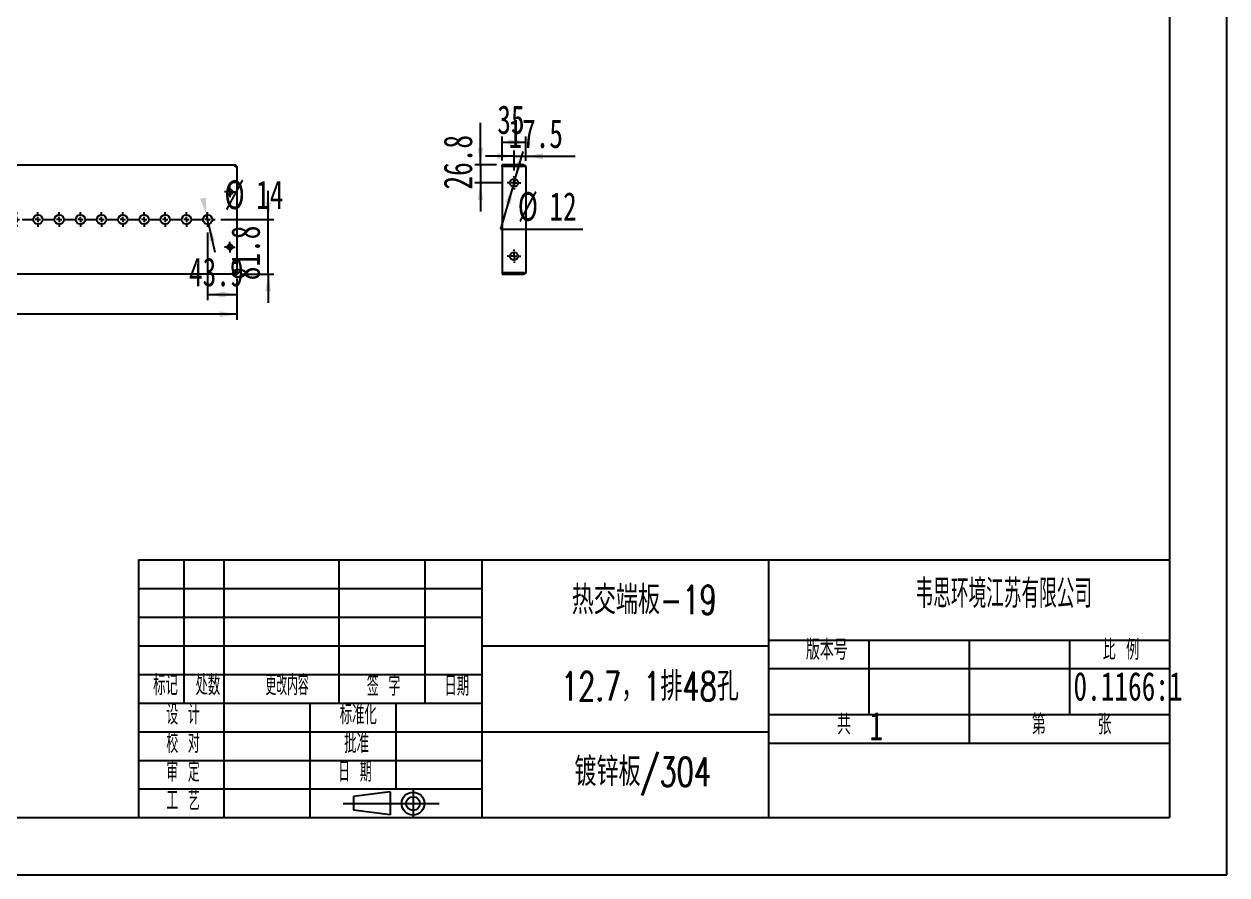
# Model space of a CAD drawing. Extents: x 0 to 3602, y 0 to 2547.
# Drawn here: x 1801 to 3602, y 0 to 1274 of the extents above; entities that cross this region are included whole.
import ezdxf

# ---------------------------------------------------------------- set-up
doc = ezdxf.new("R2010")
doc.units = 0
doc.header["$LTSCALE"] = 8.576335
doc.layers.get('0').update_dxf_attribs({"linetype": 'CONTINUOUS'})
for name, color, linetype in [('粗实线', 7, 'CONTINUOUS'), ('细实线', 7, 'CONTINUOUS'), ('轮廓线层', 7, 'CONTINUOUS')]:
    doc.layers.add(name, color=color, linetype=linetype)
doc.styles.add('SLDTEXTSTYLE0', font='TXT', dxfattribs={"width": 0.7, "bigfont": 'bigfont'})
doc.styles.add('SLDTEXTSTYLE1', font='TXT', dxfattribs={"width": 0.56, "bigfont": 'bigfont'})
doc.styles.add('SLDTEXTSTYLE2', font='TXT', dxfattribs={"width": 0.49, "bigfont": 'bigfont'})
doc.styles.add('SLDTEXTSTYLE3', font='TXT', dxfattribs={"width": 0.54, "bigfont": 'bigfont'})
doc.styles.add('SLDTEXTSTYLE4', font='TXT', dxfattribs={"width": 0.63, "bigfont": 'bigfont'})
doc.styles.add('SLDTEXTSTYLE5', font='TXT', dxfattribs={"width": 0.586667, "bigfont": 'bigfont'})
doc.styles.add('SLDTEXTSTYLE6', font='TXT', dxfattribs={"width": 0.7})
doc.dimstyles.new('SLDDIMSTYLE0', dxfattribs={"dimtxt": 42.881675, "dimasz": 25.729005, "dimexe": 0, "dimexo": 0.0625, "dimgap": 10.720419, "dimtad": 2, "dimdec": 1, "dimrnd": 1e-09, "dimzin": 12, "dimtxsty": 'SLDTEXTSTYLE6', "dimsah": 1, "dimcen": 0.09, "dimazin": 3, "dimtfac": 1, "dimtdec": 1, "dimtofl": 0, "dimtmove": 0, "dimatfit": 3, "dimtolj": 1, "dimtzin": 12})
doc.dimstyles.new('SLDDIMSTYLE1', dxfattribs={"dimtxt": 42.881675, "dimasz": 25.729005, "dimexe": 0, "dimexo": 0.0625, "dimgap": 10.720419, "dimtad": 2, "dimdec": 1, "dimrnd": 1e-09, "dimzin": 12, "dimtxsty": 'SLDTEXTSTYLE6', "dimsah": 1, "dimcen": 0.09, "dimazin": 3, "dimtfac": 1, "dimtdec": 1, "dimtmove": 0, "dimatfit": 3, "dimtolj": 1, "dimtzin": 12})
doc.dimstyles.new('SLDDIMSTYLE2', dxfattribs={"dimtxt": 42.881675, "dimasz": 25.729005, "dimexe": 0, "dimexo": 0.0625, "dimgap": 10.720419, "dimtad": 0, "dimtih": 1, "dimtoh": 1, "dimdec": 1, "dimrnd": 1e-09, "dimzin": 12, "dimtxsty": 'SLDTEXTSTYLE6', "dimsah": 1, "dimcen": 0, "dimazin": 3, "dimtfac": 1, "dimtdec": 1, "dimtmove": 0, "dimatfit": 3, "dimtolj": 1, "dimtzin": 12})

# ---------------------------------------------------------------- blocks, each defined once
blk = doc.blocks.new('块6')
at = {"color": 7, "linetype": 'CONTINUOUS'}
for p, q in [((1091.4, 1331.5), (1022.8, 1323)), ((1091.4, 1331.5), (1091.4, 1288.7)), ((1022.8, 1323), (1022.8, 1297.2)), ((1091.4, 1288.7), (1022.8, 1297.2))]:
    blk.add_line(p, q, dxfattribs=at)
at = {"layer": '轮廓线层', "color": 7}
for p, q in [((1134, 1335.2), (1134, 1284.5)), ((1003.3, 1309.8), (1182.8, 1309.8))]:
    blk.add_line(p, q, dxfattribs=at)
for radius in [21.4, 12.9]:
    blk.add_circle((1134, 1309.8), radius, dxfattribs=at)
blk = doc.blocks.new('_D')
at = {"layer": '细实线'}
for p, q in [((556.2, 892.6), (556.2, 830.7)), ((2120.2, 892.6), (2120.2, 830.7)), ((2120.2, 839.2), (556.2, 839.2))]:
    blk.add_line(p, q, dxfattribs=at)
for points in [[(556.2, 839.2), (582, 835), (582, 843.5)], [(2120.2, 839.2), (2094.5, 843.5), (2094.5, 835)]]:
    blk.add_solid(points, dxfattribs=at)
at = {"layer": '细实线', "insert": (1288.3, 894.5), "char_height": 42.88, "attachment_point": 1, "style": 'SLDTEXTSTYLE6'}
blk.add_mtext('1564', dxfattribs=at)
blk = doc.blocks.new('_D_2')
at = {"layer": '细实线'}
for p, q in [((2076.3, 961.4), (2076.3, 860.1)), ((2120.2, 892.6), (2120.2, 860.1)), ((2076.3, 868.7), (2120.2, 868.7))]:
    blk.add_line(p, q, dxfattribs=at)
for points in [[(2076.3, 868.7), (2102.1, 864.4), (2102.1, 873)], [(2120.2, 868.7), (2094.5, 873), (2094.5, 864.4)]]:
    blk.add_solid(points, dxfattribs=at)
at = {"layer": '细实线', "insert": (2048.4, 924), "char_height": 42.88, "attachment_point": 1, "style": 'SLDTEXTSTYLE6'}
blk.add_mtext('43.9', dxfattribs=at)
blk = doc.blocks.new('_D_3')
at = {"layer": '细实线'}
for p, q in [((2166.9, 981), (2166.9, 1023.9)), ((2095.9, 981), (2175.5, 981)), ((2166.9, 899.2), (2166.9, 981)), ((2126.8, 899.2), (2175.5, 899.2)), ((2166.9, 899.2), (2166.9, 856.4))]:
    blk.add_line(p, q, dxfattribs=at)
for points in [[(2166.9, 981), (2171.2, 1006.7), (2162.6, 1006.7)], [(2166.9, 899.2), (2162.6, 873.5), (2171.2, 873.5)]]:
    blk.add_solid(points, dxfattribs=at)
at = {"layer": '细实线', "insert": (2111.6, 890.2), "char_height": 42.88, "attachment_point": 1, "rotation": 90, "style": 'SLDTEXTSTYLE6'}
blk.add_mtext('81.8', dxfattribs=at)
blk = doc.blocks.new('_D_4')
at = {"layer": '细实线'}
for p, q in [((2074.8, 987.8), (2075.6, 984.2)), ((2077.8, 974.2), (2074.8, 987.8)), ((2077.8, 974.2), (2087, 932.3))]:
    blk.add_line(p, q, dxfattribs=at)
for points in [[(2074.8, 987.8), (2073.5, 1013.9), (2065.1, 1012)], [(2077.8, 974.2), (2079.2, 948.1), (2087.5, 950)]]:
    blk.add_solid(points, dxfattribs=at)
at = {"layer": '细实线', "char_height": 42.88, "attachment_point": 1, "style": 'SLDTEXTSTYLE6'}
for s, insert in [('%%c', (2101.4, 1039.5)), ('14', (2148.8, 1039.5))]:
    blk.add_mtext(s, dxfattribs=dict(at, insert=insert))
blk = doc.blocks.new('SW_CENTERMARKSYMBOL_0')
at = {"layer": '细实线', "color": 0}
for p, q in [((-1468.5, 0), (-1471.5, 0)), ((-1460.5, 0), (-1464.5, 0)), ((-1460.5, 8), (-1460.5, 11)), ((-1460.5, 0), (-1460.5, 4)), ((-1460.5, 0), (-1460.5, -4)), ((-1460.5, 0), (-1456.5, 0)), ((-1452.5, 0), (-1436.75, 0)), ((-1428.75, 0), (-1432.75, 0)), ((-1428.75, 8), (-1428.75, 11)), ((-1428.75, 0), (-1428.75, 4)), ((-1428.75, 0), (-1428.75, -4)), ((-1428.75, 0), (-1424.75, 0)), ((-1420.75, 0), (-1405, 0)), ((-1397, 0), (-1401, 0)), ((-1397, 8), (-1397, 11)), ((-1397, 0), (-1397, 4)), ((-1397, 0), (-1397, -4)), ((-1397, 0), (-1393, 0)), ((-1389, 0), (-1373.25, 0)), ((-1365.25, 0), (-1369.25, 0)), ((-1365.25, 8), (-1365.25, 11)), ((-1365.25, 0), (-1365.25, 4)), ((-1365.25, 0), (-1365.25, -4)), ((-1365.25, 0), (-1361.25, 0)), ((-1357.25, 0), (-1341.5, 0)), ((-1333.5, 0), (-1337.5, 0)), ((-1333.5, 8), (-1333.5, 11)), ((-1333.5, 0), (-1333.5, 4)), ((-1333.5, 0), (-1333.5, -4)), ((-1333.5, 0), (-1329.5, 0)), ((-1325.5, 0), (-1309.75, 0)), ((-1301.75, 0), (-1305.75, 0)), ((-1301.75, 8), (-1301.75, 11)), ((-1301.75, 0), (-1301.75, 4)), ((-1301.75, 0), (-1301.75, -4)), ((-1301.75, 0), (-1297.75, 0)), ((-1293.75, 0), (-1278, 0)), ((-1270, 0), (-1274, 0)), ((-1270, 8), (-1270, 11)), ((-1270, 0), (-1270, 4)), ((-1270, 0), (-1270, -4)), ((-1270, 0), (-1266, 0)), ((-1262, 0), (-1246.25, 0)), ((-1238.25, 0), (-1242.25, 0)), ((-1238.25, 8), (-1238.25, 11)), ((-1238.25, 0), (-1238.25, 4)), ((-1238.25, 0), (-1238.25, -4)), ((-1238.25, 0), (-1234.25, 0)), ((-1230.25, 0), (-1214.5, 0)), ((-1206.5, 0), (-1210.5, 0)), ((-1206.5, 8), (-1206.5, 11)), ((-1206.5, 0), (-1206.5, 4)), ((-1206.5, 0), (-1206.5, -4)), ((-1206.5, 0), (-1202.5, 0)), ((-1198.5, 0), (-1182.75, 0)), ((-1174.75, 0), (-1178.75, 0)), ((-1174.75, 8), (-1174.75, 11)), ((-1174.75, 0), (-1174.75, 4)), ((-1174.75, 0), (-1174.75, -4)), ((-1174.75, 0), (-1170.75, 0)), ((-1166.75, 0), (-1151, 0)), ((-1143, 0), (-1147, 0)), ((-1143, 8), (-1143, 11)), ((-1143, 0), (-1143, 4)), ((-1143, 0), (-1143, -4)), ((-1143, 0), (-1139, 0)), ((-1135, 0), (-1119.25, 0)), ((-1111.25, 0), (-1115.25, 0)), ((-1111.25, 8), (-1111.25, 11)), ((-1111.25, 0), (-1111.25, 4)), ((-1111.25, 0), (-1111.25, -4)), ((-1111.25, 0), (-1107.25, 0)), ((-1103.25, 0), (-1087.5, 0)), ((-1079.5, 0), (-1083.5, 0)), ((-1079.5, 8), (-1079.5, 11)), ((-1079.5, 0), (-1079.5, 4)), ((-1079.5, 0), (-1079.5, -4)), ((-1079.5, 0), (-1075.5, 0)), ((-1071.5, 0), (-1055.75, 0)), ((-1047.75, 0), (-1051.75, 0)), ((-1047.75, 8), (-1047.75, 11)), ((-1047.75, 0), (-1047.75, 4)), ((-1047.75, 0), (-1047.75, -4)), ((-1047.75, 0), (-1043.75, 0)), ((-1039.75, 0), (-1024, 0)), ((-1016, 0), (-1020, 0)), ((-1016, 8), (-1016, 11)), ((-1016, 0), (-1016, 4)), ((-1016, 0), (-1016, -4)), ((-1016, 0), (-1012, 0)), ((-1008, 0), (-992.25, 0)), ((-984.25, 0), (-988.25, 0)), ((-984.25, 8), (-984.25, 11)), ((-984.25, 0), (-984.25, 4)), ((-984.25, 0), (-984.25, -4)), ((-984.25, 0), (-980.25, 0)), ((-976.25, 0), (-960.5, 0)), ((-952.5, 0), (-956.5, 0)), ((-952.5, 8), (-952.5, 11)), ((-952.5, 0), (-952.5, 4)), ((-952.5, 0), (-952.5, -4)), ((-952.5, 0), (-948.5, 0)), ((-944.5, 0), (-928.75, 0)), ((-920.75, 0), (-924.75, 0)), ((-920.75, 8), (-920.75, 11)), ((-920.75, 0), (-920.75, 4)), ((-920.75, 0), (-920.75, -4)), ((-920.75, 0), (-916.75, 0)), ((-912.75, 0), (-897, 0)), ((-889, 0), (-893, 0)), ((-889, 8), (-889, 11)), ((-889, 0), (-889, 4)), ((-889, 0), (-889, -4)), ((-889, 0), (-885, 0)), ((-881, 0), (-865.25, 0)), ((-857.25, 0), (-861.25, 0)), ((-857.25, 8), (-857.25, 11)), ((-857.25, 0), (-857.25, 4)), ((-857.25, 0), (-857.25, -4)), ((-857.25, 0), (-853.25, 0)), ((-849.25, 0), (-833.5, 0)), ((-825.5, 0), (-829.5, 0)), ((-825.5, 8), (-825.5, 11)), ((-825.5, 0), (-825.5, 4)), ((-825.5, 0), (-825.5, -4)), ((-825.5, 0), (-821.5, 0)), ((-817.5, 0), (-801.75, 0)), ((-793.75, 0), (-797.75, 0)), ((-793.75, 8), (-793.75, 11)), ((-793.75, 0), (-793.75, 4)), ((-793.75, 0), (-793.75, -4)), ((-793.75, 0), (-789.75, 0)), ((-785.75, 0), (-770, 0)), ((-762, 0), (-766, 0)), ((-762, 8), (-762, 11)), ((-762, 0), (-762, 4)), ((-762, 0), (-762, -4)), ((-762, 0), (-758, 0)), ((-754, 0), (-738.25, 0)), ((-730.25, 0), (-734.25, 0)), ((-730.25, 8), (-730.25, 11)), ((-730.25, 0), (-730.25, 4)), ((-730.25, 0), (-730.25, -4)), ((-730.25, 0), (-726.25, 0)), ((-722.25, 0), (-706.5, 0)), ((-698.5, 0), (-702.5, 0)), ((-698.5, 8), (-698.5, 11)), ((-698.5, 0), (-698.5, 4)), ((-698.5, 0), (-698.5, -4)), ((-698.5, 0), (-694.5, 0)), ((-690.5, 0), (-674.75, 0)), ((-666.75, 0), (-670.75, 0)), ((-666.75, 8), (-666.75, 11)), ((-666.75, 0), (-666.75, 4)), ((-666.75, 0), (-666.75, -4)), ((-666.75, 0), (-662.75, 0)), ((-658.75, 0), (-643, 0)), ((-635, 0), (-639, 0)), ((-635, 8), (-635, 11)), ((-635, 0), (-635, 4)), ((-635, 0), (-635, -4)), ((-635, 0), (-631, 0)), ((-627, 0), (-611.25, 0)), ((-603.25, 0), (-607.25, 0)), ((-603.25, 8), (-603.25, 11)), ((-603.25, 0), (-603.25, 4)), ((-603.25, 0), (-603.25, -4)), ((-603.25, 0), (-599.25, 0)), ((-595.25, 0), (-579.5, 0)), ((-571.5, 0), (-575.5, 0)), ((-571.5, 8), (-571.5, 11)), ((-571.5, 0), (-571.5, 4)), ((-571.5, 0), (-571.5, -4)), ((-571.5, 0), (-567.5, 0)), ((-563.5, 0), (-547.75, 0)), ((-539.75, 0), (-543.75, 0)), ((-539.75, 8), (-539.75, 11)), ((-539.75, 0), (-539.75, 4)), ((-539.75, 0), (-539.75, -4)), ((-539.75, 0), (-535.75, 0)), ((-531.75, 0), (-516, 0)), ((-508, 0), (-512, 0)), ((-508, 8), (-508, 11)), ((-508, 0), (-508, 4)), ((-508, 0), (-508, -4)), ((-508, 0), (-504, 0)), ((-500, 0), (-484.25, 0)), ((-476.25, 0), (-480.25, 0)), ((-476.25, 8), (-476.25, 11)), ((-476.25, 0), (-476.25, 4)), ((-476.25, 0), (-476.25, -4)), ((-476.25, 0), (-472.25, 0)), ((-468.25, 0), (-452.5, 0)), ((-444.5, 0), (-448.5, 0)), ((-444.5, 8), (-444.5, 11)), ((-444.5, 0), (-444.5, 4)), ((-444.5, 0), (-444.5, -4)), ((-444.5, 0), (-440.5, 0)), ((-436.5, 0), (-420.75, 0)), ((-412.75, 0), (-416.75, 0)), ((-412.75, 8), (-412.75, 11)), ((-412.75, 0), (-412.75, 4)), ((-412.75, 0), (-412.75, -4)), ((-412.75, 0), (-408.75, 0)), ((-404.75, 0), (-389, 0)), ((-381, 0), (-385, 0)), ((-381, 8), (-381, 11)), ((-381, 0), (-381, 4)), ((-381, 0), (-381, -4)), ((-381, 0), (-377, 0)), ((-373, 0), (-357.25, 0)), ((-349.25, 0), (-353.25, 0)), ((-349.25, 8), (-349.25, 11)), ((-349.25, 0), (-349.25, 4)), ((-349.25, 0), (-349.25, -4)), ((-349.25, 0), (-345.25, 0)), ((-341.25, 0), (-325.5, 0)), ((-317.5, 0), (-321.5, 0)), ((-317.5, 8), (-317.5, 11)), ((-317.5, 0), (-317.5, 4)), ((-317.5, 0), (-317.5, -4)), ((-317.5, 0), (-313.5, 0)), ((-309.5, 0), (-293.75, 0)), ((-285.75, 0), (-289.75, 0)), ((-285.75, 8), (-285.75, 11)), ((-285.75, 0), (-285.75, 4)), ((-285.75, 0), (-285.75, -4)), ((-285.75, 0), (-281.75, 0)), ((-277.75, 0), (-262, 0)), ((-254, 0), (-258, 0)), ((-254, 8), (-254, 11)), ((-254, 0), (-254, 4)), ((-254, 0), (-254, -4)), ((-254, 0), (-250, 0)), ((-246, 0), (-230.25, 0)), ((-222.25, 0), (-226.25, 0)), ((-222.25, 8), (-222.25, 11)), ((-222.25, 0), (-222.25, 4)), ((-222.25, 0), (-222.25, -4)), ((-222.25, 0), (-218.25, 0)), ((-214.25, 0), (-198.5, 0)), ((-190.5, 0), (-194.5, 0)), ((-190.5, 8), (-190.5, 11)), ((-190.5, 0), (-190.5, 4)), ((-190.5, 0), (-190.5, -4)), ((-190.5, 0), (-186.5, 0)), ((-182.5, 0), (-166.75, 0)), ((-158.75, 0), (-162.75, 0)), ((-158.75, 8), (-158.75, 11)), ((-158.75, 0), (-158.75, 4)), ((-158.75, 0), (-158.75, -4)), ((-158.75, 0), (-154.75, 0)), ((-150.75, 0), (-135, 0)), ((-127, 0), (-131, 0)), ((-127, 8), (-127, 11)), ((-127, 0), (-127, 4)), ((-127, 0), (-127, -4)), ((-127, 0), (-123, 0)), ((-119, 0), (-103.25, 0)), ((-95.25, 0), (-99.25, 0)), ((-95.25, 8), (-95.25, 11)), ((-95.25, 0), (-95.25, 4)), ((-95.25, 0), (-95.25, -4)), ((-95.25, 0), (-91.25, 0)), ((-87.25, 0), (-71.5, 0)), ((-63.5, 0), (-67.5, 0)), ((-63.5, 8), (-63.5, 11)), ((-63.5, 0), (-63.5, 4)), ((-63.5, 0), (-63.5, -4)), ((-63.5, 0), (-59.5, 0)), ((-55.5, 0), (-39.75, 0)), ((-31.75, 0), (-35.75, 0)), ((-31.75, 8), (-31.75, 11)), ((-31.75, 0), (-31.75, 4)), ((-31.75, 0), (-31.75, -4)), ((-31.75, 0), (-27.75, 0)), ((-23.75, 0), (-8, 0)), ((0, 0), (-4, 0)), ((0, 8), (0, 11)), ((0, 0), (0, 4)), ((0, 0), (0, -4)), ((0, 0), (4, 0)), ((8, 0), (23.75, 0)), ((31.75, 0), (27.75, 0)), ((31.75, 8), (31.75, 11)), ((31.75, 0), (31.75, 4)), ((31.75, 0), (31.75, -4)), ((31.75, 0), (35.75, 0)), ((39.75, 0), (42.75, 0)), ((-1460.5, -8), (-1460.5, -11)), ((-1428.75, -8), (-1428.75, -11)), ((-1397, -8), (-1397, -11)), ((-1365.25, -8), (-1365.25, -11)), ((-1333.5, -8), (-1333.5, -11)), ((-1301.75, -8), (-1301.75, -11)), ((-1270, -8), (-1270, -11)), ((-1238.25, -8), (-1238.25, -11)), ((-1206.5, -8), (-1206.5, -11)), ((-1174.75, -8), (-1174.75, -11)), ((-1143, -8), (-1143, -11)), ((-1111.25, -8), (-1111.25, -11)), ((-1079.5, -8), (-1079.5, -11)), ((-1047.75, -8), (-1047.75, -11)), ((-1016, -8), (-1016, -11)), ((-984.25, -8), (-984.25, -11)), ((-952.5, -8), (-952.5, -11)), ((-920.75, -8), (-920.75, -11)), ((-889, -8), (-889, -11)), ((-857.25, -8), (-857.25, -11)), ((-825.5, -8), (-825.5, -11)), ((-793.75, -8), (-793.75, -11)), ((-762, -8), (-762, -11)), ((-730.25, -8), (-730.25, -11)), ((-698.5, -8), (-698.5, -11)), ((-666.75, -8), (-666.75, -11)), ((-635, -8), (-635, -11)), ((-603.25, -8), (-603.25, -11)), ((-571.5, -8), (-571.5, -11)), ((-539.75, -8), (-539.75, -11)), ((-508, -8), (-508, -11)), ((-476.25, -8), (-476.25, -11)), ((-444.5, -8), (-444.5, -11)), ((-412.75, -8), (-412.75, -11)), ((-381, -8), (-381, -11)), ((-349.25, -8), (-349.25, -11)), ((-317.5, -8), (-317.5, -11)), ((-285.75, -8), (-285.75, -11)), ((-254, -8), (-254, -11)), ((-222.25, -8), (-222.25, -11)), ((-190.5, -8), (-190.5, -11)), ((-158.75, -8), (-158.75, -11)), ((-127, -8), (-127, -11)), ((-95.25, -8), (-95.25, -11)), ((-63.5, -8), (-63.5, -11)), ((-31.75, -8), (-31.75, -11)), ((0, -8), (0, -11)), ((31.75, -8), (31.75, -11))]:
    blk.add_line(p, q, dxfattribs=at)
blk = doc.blocks.new('SW_CENTERMARKSYMBOL_2')
at = {"layer": '细实线', "color": 0}
for p, q in [((-4, 0), (-8, 0)), ((0, 0), (-4, 0)), ((0, 4), (0, 8)), ((0, 0), (0, 4)), ((0, 0), (0, -4)), ((0, 0), (4, 0)), ((4, 0), (8, 0)), ((0, -4), (0, -8))]:
    blk.add_line(p, q, dxfattribs=at)
blk = doc.blocks.new('SW_CENTERMARKSYMBOL_3')
at = {"layer": '细实线', "color": 0}
for p, q in [((-4, 0), (-8, 0)), ((0, 0), (-4, 0)), ((0, 4), (0, 8)), ((0, 0), (0, 4)), ((0, 0), (0, -4)), ((0, 0), (4, 0)), ((4, 0), (8, 0)), ((0, -4), (0, -8))]:
    blk.add_line(p, q, dxfattribs=at)
blk = doc.blocks.new('_D_9')
at = {"layer": '细实线'}
for p, q in [((2517.4, 1069.4), (2517.4, 1105.3)), ((2552.4, 1068.7), (2552.4, 1105.3)), ((2517.4, 1096.7), (2552.4, 1096.7))]:
    blk.add_line(p, q, dxfattribs=at)
for points in [[(2517.4, 1096.7), (2543.1, 1092.5), (2543.1, 1101)], [(2552.4, 1096.7), (2526.7, 1101), (2526.7, 1092.5)]]:
    blk.add_solid(points, dxfattribs=at)
at = {"layer": '细实线', "insert": (2509.9, 1152), "char_height": 42.88, "attachment_point": 1, "style": 'SLDTEXTSTYLE6'}
blk.add_mtext('35', dxfattribs=at)
blk = doc.blocks.new('_D_10')
at = {"layer": '细实线'}
for p, q in [((2534.9, 1054.5), (2534.9, 1084.4)), ((2552.4, 1068.7), (2552.4, 1084.4)), ((2534.9, 1075.8), (2492, 1075.8)), ((2534.9, 1075.8), (2552.4, 1075.8)), ((2552.4, 1075.8), (2626.3, 1075.8))]:
    blk.add_line(p, q, dxfattribs=at)
for points in [[(2534.9, 1075.8), (2509.2, 1080.1), (2509.2, 1071.5)], [(2552.4, 1075.8), (2578.1, 1071.5), (2578.1, 1080.1)]]:
    blk.add_solid(points, dxfattribs=at)
at = {"layer": '细实线', "insert": (2526.5, 1131.1), "char_height": 42.88, "attachment_point": 1, "style": 'SLDTEXTSTYLE6'}
blk.add_mtext('17.5', dxfattribs=at)
blk = doc.blocks.new('_D_11')
at = {"layer": '细实线'}
for p, q in [((2484.7, 1062.7), (2484.7, 1125.7)), ((2508.8, 1062.7), (2476.1, 1062.7)), ((2484.7, 1062.7), (2484.7, 1035.9)), ((2516.3, 1035.9), (2476.1, 1035.9)), ((2484.7, 1035.9), (2484.7, 993.1))]:
    blk.add_line(p, q, dxfattribs=at)
for points in [[(2484.7, 1062.7), (2489, 1088.5), (2480.4, 1088.5)], [(2484.7, 1035.9), (2480.4, 1010.2), (2489, 1010.2)]]:
    blk.add_solid(points, dxfattribs=at)
at = {"layer": '细实线', "insert": (2429.4, 1025.9), "char_height": 42.88, "attachment_point": 1, "rotation": 90, "style": 'SLDTEXTSTYLE6'}
blk.add_mtext('26.8', dxfattribs=at)
blk = doc.blocks.new('_D_12')
at = {"layer": '细实线'}
for p, q in [((2536.6, 1041.7), (2548.5, 1082.9)), ((2533.2, 1030.2), (2514.8, 966.7)), ((2536.6, 1041.7), (2533.2, 1030.2)), ((2514.8, 966.7), (2637.8, 966.7))]:
    blk.add_line(p, q, dxfattribs=at)
for points in [[(2536.6, 1041.7), (2547.8, 1065.2), (2539.6, 1067.6)], [(2533.2, 1030.2), (2521.9, 1006.7), (2530.2, 1004.3)]]:
    blk.add_solid(points, dxfattribs=at)
at = {"layer": '细实线', "char_height": 42.88, "attachment_point": 1, "style": 'SLDTEXTSTYLE6'}
for s, insert in [('%%c', (2540.5, 1022)), ('12', (2587.9, 1022))]:
    blk.add_mtext(s, dxfattribs=dict(at, insert=insert))
blk = doc.blocks.new('SW_CENTERMARKSYMBOL_5')
at = {"layer": '细实线', "color": 0}
for p, q in [((-8, 0), (-10, 0)), ((0, 0), (-4, 0)), ((0, 8), (0, 10)), ((0, 0), (0, 4)), ((0, 0), (0, -4)), ((0, 0), (4, 0)), ((8, 0), (10, 0)), ((0, -8), (0, -10))]:
    blk.add_line(p, q, dxfattribs=at)
blk = doc.blocks.new('SW_CENTERMARKSYMBOL_6')
at = {"layer": '细实线', "color": 0}
for p, q in [((-8, 0), (-10, 0)), ((0, 0), (-4, 0)), ((0, 8), (0, 10)), ((0, 0), (0, 4)), ((0, 0), (0, -4)), ((0, 0), (4, 0)), ((8, 0), (10, 0)), ((0, -8), (0, -10))]:
    blk.add_line(p, q, dxfattribs=at)

msp = doc.modelspace()

# ---------------------------------------------------------------- linework, layer by layer
at = {"color": 7, "linetype": 'CONTINUOUS'}
for p, q in [((558.2, 1062.75), (2118.26, 1062.75)), ((2118.26, 1060.85), (2118.26, 1062.75)), ((2517.38, 1060.85), (2517.38, 1062.75)), ((2549.72, 1062.75), (2517.38, 1062.75)), ((2549.72, 1060.85), (2549.72, 1062.75)), ((2118.33, 1060.77), (2120.23, 1060.77)), ((2120.23, 1060.77), (2120.23, 901.22)), ((2549.72, 1060.85), (2517.38, 1060.85)), ((2517.38, 1060.77), (2517.38, 901.22)), ((2517.38, 1060.77), (2549.72, 1060.77)), ((2552.38, 1060.09), (2552.38, 901.91)), ((2118.26, 901.15), (2118.26, 899.25)), ((2118.33, 901.22), (2120.23, 901.22)), ((2549.72, 901.22), (2517.38, 901.22)), ((2517.38, 901.15), (2549.72, 901.15)), ((2517.38, 901.15), (2517.38, 899.25)), ((2549.72, 901.15), (2549.72, 899.25)), ((2118.26, 899.25), (558.2, 899.25)), ((2517.38, 899.25), (2549.72, 899.25))]:
    msp.add_line(p, q, dxfattribs=at)
for centre, radius in [((2534.88, 1035.95), 6), ((2109.73, 1022.25), 4), ((1822.33, 981), 7), ((1854.08, 981), 7), ((1885.83, 981), 7), ((1917.58, 981), 7), ((1949.33, 981), 7), ((1981.08, 981), 7), ((2012.83, 981), 7), ((2044.58, 981), 7), ((2076.33, 981), 7), ((2109.73, 939.75), 4), ((2534.88, 926.05), 6)]:
    msp.add_circle(centre, radius, dxfattribs=at)
for points, knots in [([(2117.57, 1060.09), (2117.63, 1060.43), (2117.69, 1060.78), (2117.8, 1061.43), (2117.86, 1061.72), (2117.98, 1062.21), (2118.03, 1062.41), (2118.15, 1062.68), (2118.21, 1062.75), (2118.26, 1062.75)], [0, 0, 0, 0, 0.25, 0.25, 0.5, 0.5, 0.75, 0.75, 1, 1, 1, 1]), ([(2549.72, 1062.75), (2550.07, 1062.75), (2550.42, 1062.68), (2551.06, 1062.41), (2551.36, 1062.21), (2551.85, 1061.72), (2552.05, 1061.43), (2552.31, 1060.78), (2552.38, 1060.43), (2552.38, 1060.09)], [0, 0, 0, 0, 0.25, 0.25, 0.5, 0.5, 0.75, 0.75, 1, 1, 1, 1]), ([(2117.57, 1060.09), (2117.63, 1060.19), (2117.69, 1060.28), (2117.8, 1060.47), (2117.86, 1060.55), (2117.98, 1060.69), (2118.03, 1060.75), (2118.15, 1060.83), (2118.21, 1060.85), (2118.26, 1060.85)], [0, 0, 0, 0, 0.25, 0.25, 0.5, 0.5, 0.75, 0.75, 1, 1, 1, 1]), ([(2120.23, 1060.77), (2120.23, 1060.72), (2120.16, 1060.66), (2119.9, 1060.55), (2119.7, 1060.49), (2119.21, 1060.37), (2118.91, 1060.32), (2118.27, 1060.2), (2117.92, 1060.14), (2117.57, 1060.09)], [0, 0, 0, 0, 0.25, 0.25, 0.5, 0.5, 0.75, 0.75, 1, 1, 1, 1]), ([(2118.33, 1060.77), (2118.33, 1060.72), (2118.31, 1060.66), (2118.24, 1060.55), (2118.18, 1060.49), (2118.04, 1060.37), (2117.96, 1060.32), (2117.77, 1060.2), (2117.67, 1060.14), (2117.57, 1060.09)], [0, 0, 0, 0, 0.25, 0.25, 0.5, 0.5, 0.75, 0.75, 1, 1, 1, 1]), ([(2549.72, 1060.85), (2549.82, 1060.84), (2549.98, 1060.83), (2550.1, 1060.74), (2550.14, 1060.7)], [0, 0, 0, 0, 0.6645413, 1, 1, 1, 1]), ([(2552.38, 1060.09), (2552.38, 1060.14), (2552.31, 1060.2), (2552.05, 1060.32), (2551.85, 1060.37), (2551.36, 1060.49), (2551.06, 1060.55), (2550.42, 1060.66), (2550.07, 1060.72), (2549.72, 1060.77)], [0, 0, 0, 0, 0.25, 0.25, 0.5, 0.5, 0.75, 0.75, 1, 1, 1, 1]), ([(2117.57, 901.91), (2117.63, 901.56), (2117.69, 901.21), (2117.8, 900.57), (2117.86, 900.27), (2117.98, 899.78), (2118.03, 899.58), (2118.15, 899.31), (2118.21, 899.25), (2118.26, 899.25)], [0, 0, 0, 0, 0.25, 0.25, 0.5, 0.5, 0.75, 0.75, 1, 1, 1, 1]), ([(2117.57, 901.91), (2117.69, 901.71), (2117.8, 901.51), (2118.03, 901.23), (2118.15, 901.15), (2118.26, 901.15)], [0, 0, 0, 0, 0.5, 0.5, 1, 1, 1, 1]), ([(2120.23, 901.22), (2120.23, 901.27), (2120.16, 901.33), (2119.9, 901.45), (2119.7, 901.5), (2119.21, 901.62), (2118.91, 901.68), (2118.27, 901.79), (2117.92, 901.85), (2117.57, 901.91)], [0, 0, 0, 0, 0.25, 0.25, 0.5, 0.5, 0.75, 0.75, 1, 1, 1, 1]), ([(2118.33, 901.22), (2118.33, 901.33), (2118.25, 901.45), (2117.97, 901.68), (2117.77, 901.79), (2117.57, 901.91)], [0, 0, 0, 0, 0.5, 0.5, 1, 1, 1, 1]), ([(2549.72, 901.22), (2550.07, 901.27), (2550.42, 901.33), (2551.06, 901.45), (2551.36, 901.5), (2551.85, 901.62), (2552.05, 901.68), (2552.31, 901.79), (2552.38, 901.85), (2552.38, 901.91)], [0, 0, 0, 0, 0.25, 0.25, 0.5, 0.5, 0.75, 0.75, 1, 1, 1, 1]), ([(2552.38, 901.91), (2552.38, 901.56), (2552.31, 901.21), (2552.05, 900.57), (2551.85, 900.27), (2551.36, 899.78), (2551.06, 899.58), (2550.42, 899.31), (2550.07, 899.25), (2549.72, 899.25)], [0, 0, 0, 0, 0.25, 0.25, 0.5, 0.5, 0.75, 0.75, 1, 1, 1, 1]), ([(2550.14, 901.29), (2550.1, 901.26), (2549.98, 901.16), (2549.82, 901.15), (2549.72, 901.15)], [0, 0, 0, 0, 0.3354587, 1, 1, 1, 1])]:
    msp.add_open_spline(points, degree=3, knots=knots, dxfattribs=at)
at = {"layer": '粗实线'}
for p, q in [((3516.3, 2461.41), (3516.3, 85.76)), ((2487.14, 343.05), (2915.95, 343.05)), ((2487.14, 214.41), (2915.95, 214.41)), ((85.76, 85.76), (3516.3, 85.76))]:
    msp.add_line(p, q, dxfattribs=at)
at = {"layer": '粗实线', "color": 7}
for p, q in [((1972.56, 471.7), (3516.3, 471.7)), ((1972.56, 471.7), (1972.56, 85.76)), ((2041.17, 257.29), (2041.17, 471.7)), ((2101.2, 85.76), (2101.2, 471.7)), ((2272.73, 471.7), (2272.73, 257.29)), ((2401.37, 471.7), (2401.37, 257.29)), ((2487.14, 85.76), (2487.14, 471.7)), ((2915.95, 471.7), (2915.95, 85.76)), ((3516.3, 471.7), (3516.3, 85.76)), ((2915.95, 351.63), (3516.3, 351.63)), ((3066.04, 351.63), (3066.04, 240.14)), ((3216.13, 351.63), (3216.13, 240.14)), ((3366.21, 351.63), (3366.21, 240.14)), ((2915.95, 308.75), (3516.3, 308.75)), ((1972.56, 257.29), (2487.14, 257.29)), ((2229.85, 85.76), (2229.85, 257.29)), ((2358.49, 128.65), (2358.49, 257.29)), ((2915.95, 240.14), (3516.3, 240.14)), ((3216.13, 240.14), (3216.13, 197.26)), ((2915.95, 197.26), (3516.3, 197.26)), ((1972.56, 85.76), (2487.14, 85.76)), ((2487.14, 85.76), (3516.3, 85.76))]:
    msp.add_line(p, q, dxfattribs=at)
at = {"layer": '细实线'}
for p, q in [((3602.06, 0), (3602.06, 2547.17)), ((1972.56, 343.05), (2401.37, 343.05)), ((1972.56, 214.41), (2358.49, 214.41)), ((2358.49, 214.41), (2487.14, 214.41)), ((0, 0), (3602.06, 0))]:
    msp.add_line(p, q, dxfattribs=at)
at = {"layer": '细实线', "color": 7}
for p, q in [((1972.56, 428.82), (2487.14, 428.82)), ((1972.56, 385.94), (2487.14, 385.94)), ((1972.56, 343.05), (2401.37, 343.05)), ((1972.56, 300.17), (2487.14, 300.17)), ((1972.56, 214.41), (2358.49, 214.41)), ((1972.56, 171.53), (2487.14, 171.53)), ((1972.56, 128.65), (2487.14, 128.65))]:
    msp.add_line(p, q, dxfattribs=at)

# ---------------------------------------------------------------- block references
at = {"layer": '细实线'}
for name, p in [('SW_CENTERMARKSYMBOL_6', (2534.88, 1035.95)), ('SW_CENTERMARKSYMBOL_3', (2109.73, 1022.25)), ('SW_CENTERMARKSYMBOL_0', (2044.58, 981)), ('SW_CENTERMARKSYMBOL_2', (2109.73, 939.75)), ('SW_CENTERMARKSYMBOL_5', (2534.88, 926.05))]:
    msp.add_blockref(name, p, dxfattribs=at)
at = {"layer": '细实线', "xscale": 0.8000000000000002, "yscale": 0.8000000000000002, "zscale": 0.8000000000000002}
msp.add_blockref('块6', (1476.52, -941.01), dxfattribs=at)

# ---------------------------------------------------------------- texts
at = {"layer": '细实线', "color": 7}
for s, insert, char_height, attachment_point, style in [('热交端板-19', (2729.84, 433.2), 42.882, 2, 'SLDTEXTSTYLE0'), ('韦思环境江苏有限公司', (3268.05, 442.6), 42.882, 2, 'SLDTEXTSTYLE1'), ('12.7，1排48孔', (2738.39, 303.8), 42.882, 2, 'SLDTEXTSTYLE0'), ('0.1166:1', (3454, 303.8), 42.882, 2, 'SLDTEXTSTYLE6'), ('1', (3067, 244.24), 42.88, 1, 'SLDTEXTSTYLE6'), ('1', (3067, 244.24), 42.88, 1, 'SLDTEXTSTYLE6'), ('镀锌板/304', (2727.58, 175.96), 42.882, 2, 'SLDTEXTSTYLE0')]:
    msp.add_mtext(s, dxfattribs=dict(at, insert=insert, char_height=char_height, attachment_point=attachment_point, style=style))
at = {"layer": '细实线', "attachment_point": 2}
for s, insert, char_height, style in [('版本号', (3003.1, 352), 30.017, 'SLDTEXTSTYLE4'), ('比 例', (3443.43, 352), 30.017, 'SLDTEXTSTYLE5'), ('标记', (2013.27, 299.03), 30.017, 'SLDTEXTSTYLE1'), ('处数', (2076.74, 299.03), 30.017, 'SLDTEXTSTYLE1'), ('更改内容', (2195.23, 299.03), 30.017, 'SLDTEXTSTYLE2'), ('签 字', (2339.66, 298.1), 30.017, 'SLDTEXTSTYLE3'), ('日期', (2449.34, 298.1), 30.017, 'SLDTEXTSTYLE1'), ('设 计', (2039.49, 255.22), 30.017, 'SLDTEXTSTYLE3'), ('标准化', (2301.8, 255.22), 30.017, 'SLDTEXTSTYLE1'), ('共', (3028.83, 240.28), 30.02, 'SLDTEXTSTYLE4'), ('第', (3320.64, 240.28), 30.02, 'SLDTEXTSTYLE4'), ('张', (3418.85, 240.28), 30.02, 'SLDTEXTSTYLE4'), ('张', (3418.85, 240.28), 30.02, 'SLDTEXTSTYLE4'), ('校 对', (2039.49, 212.55), 30.017, 'SLDTEXTSTYLE3'), ('批准', (2299.26, 212.55), 30.017, 'SLDTEXTSTYLE1'), ('审 定', (2039.49, 169.46), 30.017, 'SLDTEXTSTYLE3'), ('日 期', (2296.78, 169.46), 30.017, 'SLDTEXTSTYLE3'), ('工 艺', (2039.49, 126.58), 30.017, 'SLDTEXTSTYLE3')]:
    msp.add_mtext(s, dxfattribs=dict(at, insert=insert, char_height=char_height, style=style))

# ---------------------------------------------------------------- dimensions: what is measured, and where the dimension line sits
at = {"layer": '细实线'}
for base, p1, p2, picture, middle in [((2484.69, 1035.95), (2517.38, 1062.75), (2524.88, 1035.95), '_D_11', (2484.69, 1075.82)), ((2166.92161824, 980.99555532), (2118.26340221, 899.24555532), (2087.33411289, 980.99555532), '_D_3', (2166.92161824, 940.12055532))]:
    dim = msp.add_linear_dim(base=base, p1=p1, p2=p2, angle=90, dimstyle='SLDDIMSTYLE1', dxfattribs=at)
    dim.commit()
    dim.dimension.update_dxf_attribs({"geometry": picture, "text_midpoint": middle, "dimtype": 160})
for base, p1, p2, dimstyle, picture, middle in [((2552.38, 1096.74), (2517.38, 1060.77), (2552.38, 1060.09), 'SLDDIMSTYLE0', '_D_9', (2534.88, 1096.74)), ((2552.38, 1075.82), (2534.88, 1045.95), (2552.38, 1060.09), 'SLDDIMSTYLE1', '_D_10', (2576.39, 1075.82)), ((2120.23, 868.69), (2076.33, 970), (2120.23, 901.22), 'SLDDIMSTYLE0', '_D_2', (2098.28, 868.69)), ((556.23, 839.24), (2120.23, 901.22), (556.23, 901.22), 'SLDDIMSTYLE0', '_D', (1338.23, 839.24))]:
    dim = msp.add_linear_dim(base=base, p1=p1, p2=p2, dimstyle=dimstyle, dxfattribs=at)
    dim.commit()
    dim.dimension.update_dxf_attribs({"geometry": picture, "text_midpoint": middle, "dimtype": 160})
for p1, p2, picture, middle in [((2533.21, 1030.18), (2536.55, 1041.71), '_D_12', (2589.19, 995.96)), ((2074.83, 987.83), (2077.84, 974.16), '_D_4', (2150.02, 1013.43))]:
    dim = msp.add_diameter_dim_2p(p1=p1, p2=p2, dimstyle='SLDDIMSTYLE2', dxfattribs=at)
    dim.commit()
    dim.dimension.update_dxf_attribs({"geometry": picture, "text_midpoint": middle, "dimtype": 163})

doc.saveas('drawing.dxf')
